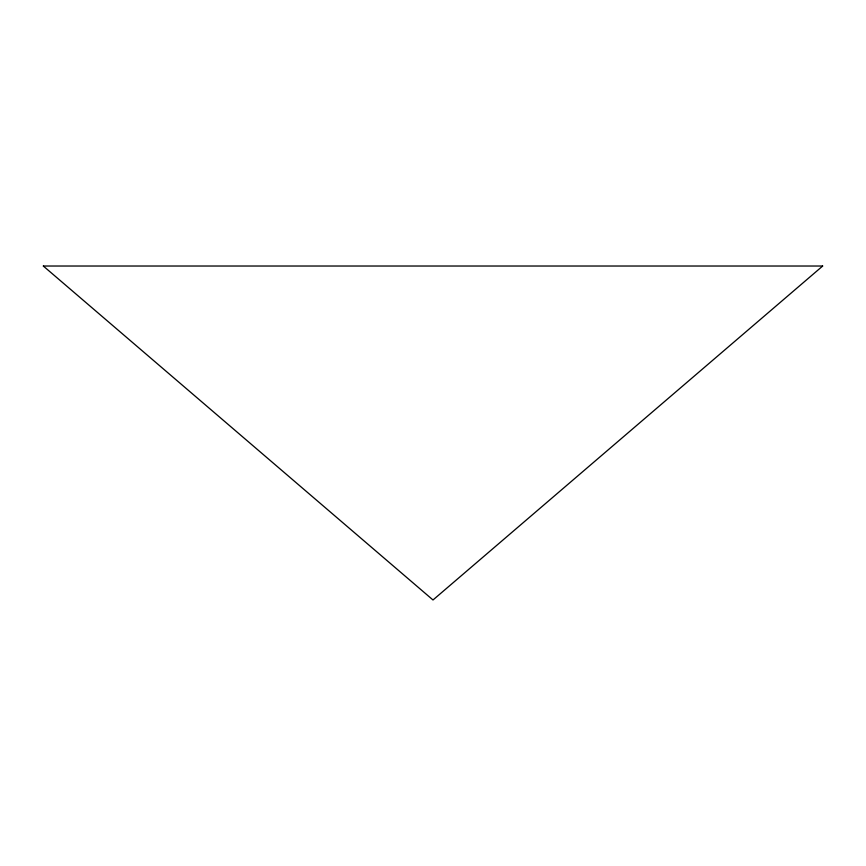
<?xml version="1.0" encoding="UTF-8"?>
<svg xmlns="http://www.w3.org/2000/svg" width="866" height="866" viewBox="0 0 866 866"><rect width="100%" height="100%" fill="white"/><g stroke="black" fill="none" stroke-linecap="round" stroke-linejoin="round"><path stroke-width="1.3" d="M822.7 266.024L433 599.976L43.3 266.024M43.408 266.024L822.592 266.024"/></g></svg>
